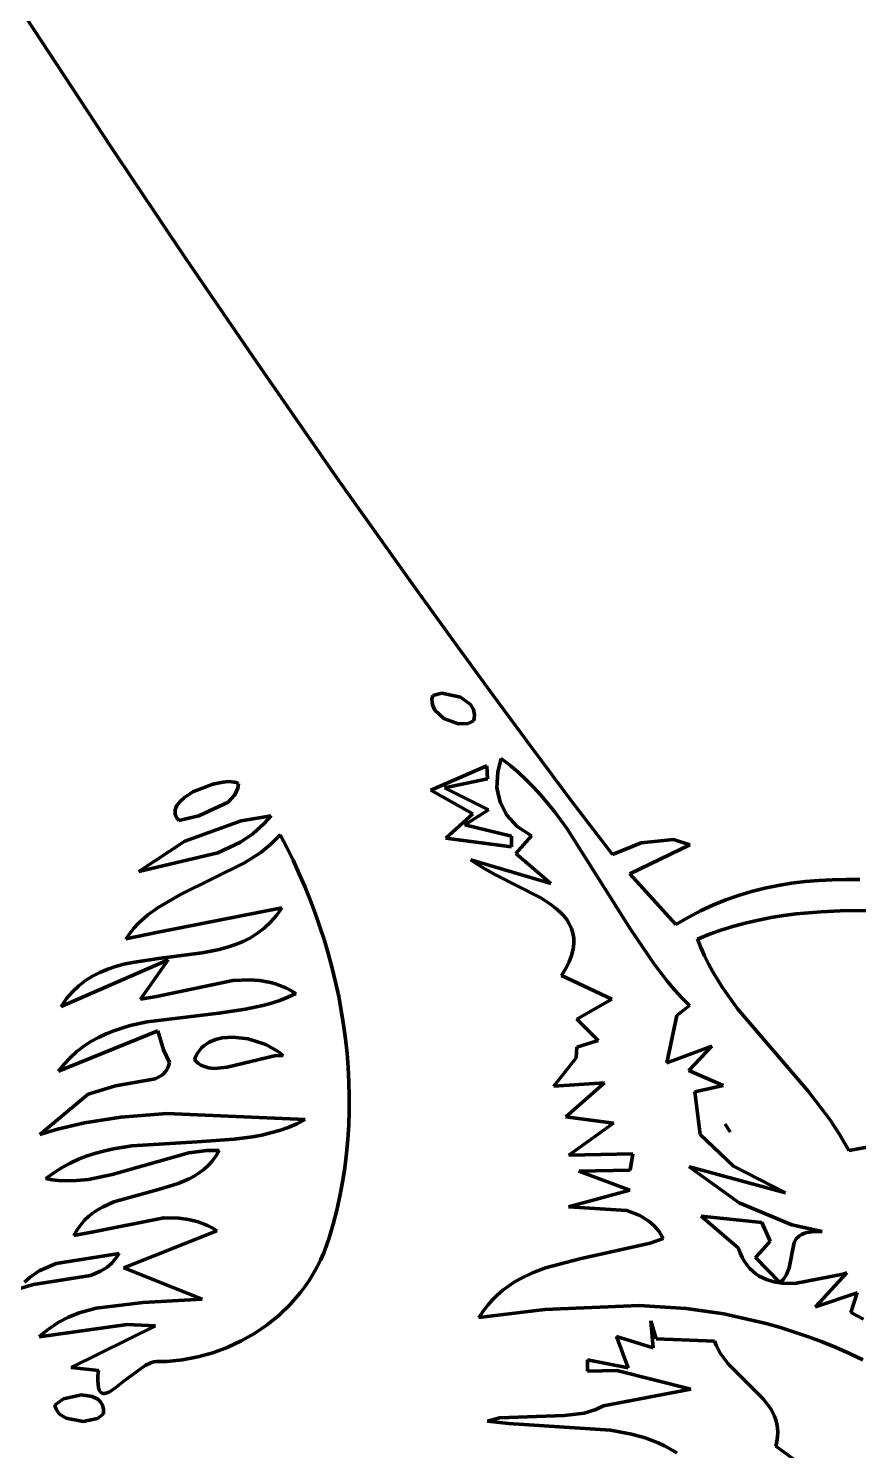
# Model space of a CAD drawing. Header units: millimetres. Extents: x 0 to 9.3, y 0 to 12.
# Drawn here: x 3.944 to 4.694, y 6.063 to 7.349 of the extents above; entities that cross this region are included whole.
import ezdxf

# ---------------------------------------------------------------- set-up
doc = ezdxf.new("R2010")
doc.units = ezdxf.units.MM
doc.layers.add('color#000000ff', color=7, linetype='CONTINUOUS', lineweight=100)
doc.layers.add('color#ffffffff', color=7, linetype='CONTINUOUS', lineweight=100)

msp = doc.modelspace()

# ---------------------------------------------------------------- linework, layer by layer
at = {"layer": 'color#000000ff'}
for p, q in [((3.9191, 7.3927), (4.0184, 7.2415)), ((4.0184, 7.2415), (4.0856, 7.1414)), ((4.0856, 7.1414), (4.1536, 7.0418)), ((4.1536, 7.0418), (4.2225, 6.9428)), ((4.2225, 6.9428), (4.2923, 6.8445)), ((4.2923, 6.8445), (4.3276, 6.7956)), ((4.3276, 6.7956), (4.3632, 6.7469)), ((4.3092, 6.746), (4.3084, 6.7425)), ((4.3084, 6.7425), (4.309, 6.7375)), ((4.309, 6.7375), (4.3112, 6.7327)), ((4.3174, 6.748), (4.3092, 6.746)), ((4.3343, 6.7443), (4.3174, 6.748)), ((4.3432, 6.7377), (4.3343, 6.7443)), ((4.3459, 6.7333), (4.3432, 6.7377)), ((4.3632, 6.7469), (4.399, 6.6984)), ((4.3112, 6.7327), (4.3193, 6.725)), ((4.3193, 6.725), (4.3322, 6.7202)), ((4.3469, 6.7284), (4.3459, 6.7333)), ((4.3459, 6.7229), (4.3465, 6.7248)), ((4.3465, 6.7248), (4.3469, 6.7284)), ((4.3322, 6.7202), (4.3412, 6.7207)), ((4.3412, 6.7207), (4.3459, 6.7229)), ((4.399, 6.6984), (4.4351, 6.6501)), ((4.3711, 6.6891), (4.368, 6.677)), ((4.3789, 6.683), (4.3711, 6.6891)), ((4.3582, 6.6824), (4.3074, 6.6603)), ((4.3587, 6.6705), (4.3582, 6.6824)), ((4.368, 6.677), (4.3672, 6.6626)), ((4.3863, 6.6766), (4.3789, 6.683)), ((4.3935, 6.6699), (4.3863, 6.6766)), ((4.1102, 6.6659), (4.0922, 6.6587)), ((4.1192, 6.6677), (4.1102, 6.6659)), ((4.1247, 6.6681), (4.1192, 6.6677)), ((4.1296, 6.6677), (4.1247, 6.6681)), ((4.1317, 6.6672), (4.1296, 6.6677)), ((4.1302, 6.6561), (4.1328, 6.662)), ((4.1335, 6.6665), (4.1317, 6.6672)), ((4.1328, 6.662), (4.1335, 6.6665)), ((4.3074, 6.6603), (4.3455, 6.6388)), ((4.3199, 6.6625), (4.3587, 6.6705)), ((4.3597, 6.6425), (4.3199, 6.6625)), ((4.3672, 6.6626), (4.37, 6.6494)), ((4.4003, 6.663), (4.3935, 6.6699)), ((4.4069, 6.6558), (4.4003, 6.663)), ((4.0807, 6.6502), (4.0778, 6.6464)), ((4.0847, 6.6538), (4.0807, 6.6502)), ((4.0922, 6.6587), (4.0847, 6.6538)), ((4.0975, 6.6372), (4.1243, 6.6496)), ((4.1243, 6.6496), (4.1302, 6.6561)), ((4.37, 6.6494), (4.3761, 6.6376)), ((4.4193, 6.641), (4.4069, 6.6558)), ((4.4351, 6.6501), (4.4716, 6.6021)), ((4.0763, 6.6425), (4.0761, 6.6406)), ((4.0761, 6.6406), (4.0763, 6.6386)), ((4.0769, 6.6445), (4.0763, 6.6425)), ((4.0763, 6.6386), (4.0769, 6.6367)), ((4.0778, 6.6464), (4.0769, 6.6445)), ((4.0769, 6.6367), (4.078, 6.6348)), ((4.078, 6.6348), (4.0796, 6.6329)), ((4.0796, 6.6329), (4.0975, 6.6372)), ((4.1631, 6.6372), (4.136, 6.6327)), ((4.1568, 6.6301), (4.1631, 6.6372)), ((4.3455, 6.6388), (4.3211, 6.6168)), ((4.3381, 6.6289), (4.3597, 6.6425)), ((4.3761, 6.6376), (4.3856, 6.6274)), ((4.4308, 6.6255), (4.4193, 6.641)), ((4.136, 6.6327), (4.085, 6.6143)), ((4.1352, 6.6133), (4.1465, 6.6209)), ((4.1465, 6.6209), (4.1568, 6.6301)), ((4.3804, 6.6188), (4.3381, 6.6289)), ((4.3856, 6.6274), (4.3985, 6.6191)), ((4.4879, 6.5348), (4.4308, 6.6255)), ((4.085, 6.6143), (4.0433, 6.5868)), ((4.1147, 6.6036), (4.1352, 6.6133)), ((4.1627, 6.6116), (4.1536, 6.6041)), ((4.167, 6.6157), (4.1627, 6.6116)), ((4.1711, 6.62), (4.167, 6.6157)), ((4.1771, 6.6086), (4.1711, 6.62)), ((4.1828, 6.597), (4.1771, 6.6086)), ((4.3211, 6.6168), (4.3804, 6.6091)), ((4.3804, 6.6091), (4.3804, 6.6188)), ((4.3985, 6.6191), (4.3842, 6.6032)), ((4.4716, 6.6021), (4.4977, 6.6126)), ((4.5418, 6.611), (4.4874, 6.5847)), ((4.4977, 6.6126), (4.527, 6.6156)), ((4.527, 6.6156), (4.5418, 6.611)), ((4.0433, 6.5868), (4.1147, 6.6036)), ((4.1536, 6.6041), (4.139, 6.5945)), ((4.1882, 6.5852), (4.1828, 6.597)), ((4.4161, 6.5761), (4.3436, 6.5975)), ((4.3436, 6.5975), (4.3475, 6.5946)), ((4.3842, 6.6032), (4.4161, 6.5761)), ((4.139, 6.5945), (4.0809, 6.566)), ((4.1934, 6.5733), (4.1882, 6.5852)), ((4.3475, 6.5946), (4.3562, 6.5891)), ((4.3562, 6.5891), (4.3659, 6.5839)), ((4.3659, 6.5839), (4.407, 6.5629)), ((4.4874, 6.5847), (4.5291, 6.5388)), ((4.1983, 6.5613), (4.1934, 6.5733)), ((4.5976, 6.5687), (4.6095, 6.5717)), ((4.6095, 6.5717), (4.6215, 6.5742)), ((4.6215, 6.5742), (4.6337, 6.5762)), ((4.6337, 6.5762), (4.6459, 6.5777)), ((4.6459, 6.5777), (4.6582, 6.5788)), ((4.6582, 6.5788), (4.6705, 6.5794)), ((4.6705, 6.5794), (4.683, 6.5797)), ((4.683, 6.5797), (4.6954, 6.5795)), ((4.0809, 6.566), (4.0608, 6.5543)), ((4.2029, 6.5491), (4.1983, 6.5613)), ((4.407, 6.5629), (4.4161, 6.557)), ((4.4161, 6.557), (4.4202, 6.5538)), ((4.5626, 6.5564), (4.5741, 6.5611)), ((4.5741, 6.5611), (4.5858, 6.5652)), ((4.5858, 6.5652), (4.5976, 6.5687)), ((4.0515, 6.5475), (4.0429, 6.5398)), ((4.0608, 6.5543), (4.0515, 6.5475)), ((4.0607, 6.5319), (4.1727, 6.554)), ((4.1678, 6.547), (4.1625, 6.5409)), ((4.1727, 6.554), (4.1678, 6.547)), ((4.2072, 6.5368), (4.2029, 6.5491)), ((4.4202, 6.5538), (4.424, 6.5505)), ((4.424, 6.5505), (4.4274, 6.547)), ((4.4274, 6.547), (4.4303, 6.5433)), ((4.5291, 6.5388), (4.5401, 6.5453)), ((4.5401, 6.5453), (4.5512, 6.5512)), ((4.5512, 6.5512), (4.5626, 6.5564)), ((4.6152, 6.5451), (4.6039, 6.5429)), ((4.6265, 6.547), (4.6152, 6.5451)), ((4.6378, 6.5485), (4.6265, 6.547)), ((4.6605, 6.5505), (4.6378, 6.5485)), ((4.6834, 6.5516), (4.6605, 6.5505)), ((4.7294, 6.5512), (4.6834, 6.5516)), ((4.0315, 6.526), (4.0607, 6.5319)), ((4.0351, 6.5309), (4.0315, 6.526)), ((4.0389, 6.5355), (4.0351, 6.5309)), ((4.0429, 6.5398), (4.0389, 6.5355)), ((4.1508, 6.531), (4.1444, 6.527)), ((4.1568, 6.5356), (4.1508, 6.531)), ((4.1625, 6.5409), (4.1568, 6.5356)), ((4.2112, 6.5244), (4.2072, 6.5368)), ((4.4303, 6.5433), (4.4327, 6.5395)), ((4.4327, 6.5395), (4.4347, 6.5354)), ((4.4347, 6.5354), (4.436, 6.531)), ((4.436, 6.531), (4.4367, 6.5265)), ((4.5097, 6.5026), (4.4879, 6.5348)), ((4.5705, 6.534), (4.5595, 6.5301)), ((4.5816, 6.5374), (4.5705, 6.534)), ((4.5928, 6.5404), (4.5816, 6.5374)), ((4.6039, 6.5429), (4.5928, 6.5404)), ((4.1235, 6.5183), (4.1161, 6.5163)), ((4.1307, 6.5207), (4.1235, 6.5183)), ((4.1377, 6.5236), (4.1307, 6.5207)), ((4.1444, 6.527), (4.1377, 6.5236)), ((4.2149, 6.5119), (4.2112, 6.5244)), ((4.4368, 6.5216), (4.4361, 6.5165)), ((4.4367, 6.5265), (4.4368, 6.5216)), ((4.5595, 6.5301), (4.5485, 6.5257)), ((4.5485, 6.5257), (4.5516, 6.518)), ((4.5516, 6.518), (4.5549, 6.5105)), ((3.9731, 6.4649), (4.07, 6.5071)), ((4.061, 6.5083), (4.0375, 6.5047)), ((4.07, 6.5071), (4.045, 6.4715)), ((4.1007, 6.5133), (4.061, 6.5083)), ((4.1085, 6.5147), (4.1007, 6.5133)), ((4.1161, 6.5163), (4.1085, 6.5147)), ((4.2183, 6.4993), (4.2149, 6.5119)), ((4.4325, 6.5053), (4.4295, 6.4992)), ((4.4347, 6.511), (4.4325, 6.5053)), ((4.4361, 6.5165), (4.4347, 6.511)), ((4.5549, 6.5105), (4.5586, 6.5032)), ((4.0082, 6.4956), (4.0015, 6.4922)), ((4.0152, 6.4985), (4.0082, 6.4956)), ((4.0224, 6.501), (4.0152, 6.4985)), ((4.0299, 6.503), (4.0224, 6.501)), ((4.0375, 6.5047), (4.0299, 6.503)), ((4.2213, 6.4867), (4.2183, 6.4993)), ((4.4295, 6.4992), (4.4255, 6.4928)), ((4.4255, 6.4928), (4.471, 6.4713)), ((4.5216, 6.4873), (4.5097, 6.5026)), ((4.5586, 6.5032), (4.5624, 6.496)), ((4.5624, 6.496), (4.5709, 6.4822)), ((3.989, 6.4835), (3.9833, 6.4781)), ((3.9951, 6.4882), (3.989, 6.4835)), ((4.0015, 6.4922), (3.9951, 6.4882)), ((4.0593, 6.4737), (4.1284, 6.4883)), ((4.1284, 6.4883), (4.1431, 6.489)), ((4.1431, 6.489), (4.1527, 6.4883)), ((4.1527, 6.4883), (4.1623, 6.4866)), ((4.1623, 6.4866), (4.167, 6.4852)), ((4.167, 6.4852), (4.1716, 6.4836)), ((4.1716, 6.4836), (4.1762, 6.4816)), ((4.1762, 6.4816), (4.1808, 6.4792)), ((4.2241, 6.4739), (4.2213, 6.4867)), ((4.5279, 6.4799), (4.5216, 6.4873)), ((4.5345, 6.4727), (4.5279, 6.4799)), ((4.5709, 6.4822), (4.585, 6.4625)), ((3.978, 6.4719), (3.9731, 6.4649)), ((3.9833, 6.4781), (3.978, 6.4719)), ((4.045, 6.4715), (4.0593, 6.4737)), ((4.1633, 6.4679), (4.1556, 6.4657)), ((4.1708, 6.4703), (4.1633, 6.4679)), ((4.1781, 6.4732), (4.1708, 6.4703)), ((4.1853, 6.4764), (4.1781, 6.4732)), ((4.1808, 6.4792), (4.1853, 6.4764)), ((4.2265, 6.4611), (4.2241, 6.4739)), ((4.471, 6.4713), (4.4395, 6.4534)), ((4.5413, 6.4657), (4.5345, 6.4727)), ((4.1158, 6.4588), (4.051, 6.4508)), ((4.1399, 6.4623), (4.1158, 6.4588)), ((4.1556, 6.4657), (4.1399, 6.4623)), ((4.2286, 6.4483), (4.2265, 6.4611)), ((4.5209, 6.4139), (4.5298, 6.4565)), ((4.5298, 6.4565), (4.5413, 6.4657)), ((4.585, 6.4625), (4.6486, 6.3883)), ((3.9707, 6.4063), (4.0604, 6.4428)), ((4.0208, 6.4429), (4.0137, 6.4401)), ((4.0281, 6.4453), (4.0208, 6.4429)), ((4.0356, 6.4475), (4.0281, 6.4453)), ((4.051, 6.4508), (4.0356, 6.4475)), ((4.0604, 6.4428), (4.0656, 6.4255)), ((4.2303, 6.4354), (4.2286, 6.4483)), ((4.4395, 6.4534), (4.4587, 6.4339)), ((3.9936, 6.4289), (3.9874, 6.4241)), ((4.0001, 6.4331), (3.9936, 6.4289)), ((4.0068, 6.4368), (4.0001, 6.4331)), ((4.0137, 6.4401), (4.0068, 6.4368)), ((4.1, 6.4273), (4.1022, 6.4293)), ((4.1022, 6.4293), (4.1071, 6.4325)), ((4.1071, 6.4325), (4.1126, 6.4348)), ((4.1126, 6.4348), (4.1187, 6.4363)), ((4.1187, 6.4363), (4.1285, 6.437)), ((4.1285, 6.437), (4.1421, 6.4355)), ((4.1421, 6.4355), (4.1583, 6.4304)), ((4.1583, 6.4304), (4.1694, 6.4242)), ((4.2317, 6.4224), (4.2303, 6.4354)), ((4.4587, 6.4339), (4.4394, 6.4279)), ((4.5615, 6.4289), (4.5209, 6.4139)), ((4.5409, 6.4068), (4.5615, 6.4289)), ((3.9816, 6.4188), (3.976, 6.4129)), ((3.9874, 6.4241), (3.9816, 6.4188)), ((4.0656, 6.4255), (4.0711, 6.4141)), ((4.0938, 6.4168), (4.0949, 6.4199)), ((4.0955, 6.4149), (4.0938, 6.4168)), ((4.0949, 6.4199), (4.0964, 6.4226)), ((4.0964, 6.4226), (4.0981, 6.4251)), ((4.0981, 6.4251), (4.1, 6.4273)), ((4.1661, 6.4203), (4.1233, 6.4099)), ((4.174, 6.4206), (4.1661, 6.4203)), ((4.1694, 6.4242), (4.174, 6.4206)), ((4.2327, 6.4095), (4.2317, 6.4224)), ((4.439, 6.4183), (4.4187, 6.3927)), ((4.4394, 6.4279), (4.439, 6.4183)), ((3.976, 6.4129), (3.9707, 6.4063)), ((4.0645, 6.4027), (4.058, 6.3995)), ((4.0682, 6.4065), (4.0645, 6.4027)), ((4.07, 6.4099), (4.0682, 6.4065)), ((4.0711, 6.4141), (4.07, 6.4099)), ((4.0974, 6.4132), (4.0955, 6.4149)), ((4.0995, 6.4118), (4.0974, 6.4132)), ((4.1017, 6.4107), (4.0995, 6.4118)), ((4.1065, 6.4093), (4.1017, 6.4107)), ((4.1117, 6.4088), (4.1065, 6.4093)), ((4.1233, 6.4099), (4.1117, 6.4088)), ((4.2334, 6.3965), (4.2327, 6.4095)), ((4.5719, 6.3935), (4.5409, 6.4068)), ((4.0224, 6.3931), (3.9976, 6.3855)), ((4.058, 6.3995), (4.0224, 6.3931)), ((4.2337, 6.3835), (4.2334, 6.3965)), ((4.4187, 6.3927), (4.4645, 6.3958)), ((4.4645, 6.3958), (4.4295, 6.3649)), ((4.5462, 6.3876), (4.5719, 6.3935)), ((3.9976, 6.3855), (3.9537, 6.3492)), ((4.2337, 6.3706), (4.2337, 6.3835)), ((4.5511, 6.349), (4.5462, 6.3876)), ((4.6486, 6.3883), (4.6684, 6.3625)), ((3.9943, 6.3596), (4.0272, 6.3648)), ((4.0272, 6.3648), (4.0687, 6.368)), ((4.0687, 6.368), (4.1938, 6.3625)), ((4.2332, 6.3576), (4.2337, 6.3706)), ((4.4295, 6.3649), (4.4727, 6.3593)), ((3.9537, 6.3492), (3.9699, 6.3539)), ((3.9699, 6.3539), (3.9943, 6.3596)), ((4.1705, 6.3528), (4.1625, 6.3505)), ((4.1784, 6.3555), (4.1705, 6.3528)), ((4.1862, 6.3587), (4.1784, 6.3555)), ((4.1938, 6.3625), (4.1862, 6.3587)), ((4.2324, 6.3447), (4.2332, 6.3576)), ((4.4727, 6.3593), (4.4324, 6.3305)), ((4.5735, 6.3584), (4.5782, 6.3514)), ((4.5782, 6.3514), (4.5735, 6.3584)), ((4.6684, 6.3625), (4.6774, 6.3489)), ((4.037, 6.3388), (4.0206, 6.3362)), ((4.096, 6.3425), (4.037, 6.3388)), ((4.1297, 6.3448), (4.096, 6.3425)), ((4.1463, 6.347), (4.1297, 6.3448)), ((4.1545, 6.3486), (4.1463, 6.347)), ((4.1625, 6.3505), (4.1545, 6.3486)), ((4.2312, 6.3318), (4.2324, 6.3447)), ((4.5813, 6.3204), (4.5511, 6.349)), ((4.6774, 6.3489), (4.6854, 6.3347)), ((4.6854, 6.3347), (4.7039, 6.338)), ((3.9889, 6.3267), (3.9813, 6.3232)), ((3.9967, 6.3297), (3.9889, 6.3267)), ((4.0045, 6.3323), (3.9967, 6.3297)), ((4.0125, 6.3344), (4.0045, 6.3323)), ((4.0206, 6.3362), (4.0125, 6.3344)), ((4.0193, 6.313), (4.0885, 6.3325)), ((4.0885, 6.3325), (4.1049, 6.3345)), ((4.1049, 6.3345), (4.1161, 6.3346)), ((4.1097, 6.3251), (4.1061, 6.3211)), ((4.1131, 6.3296), (4.1097, 6.3251)), ((4.1161, 6.3346), (4.1131, 6.3296)), ((4.2296, 6.3189), (4.2312, 6.3318)), ((4.4324, 6.3305), (4.49, 6.3315)), ((4.49, 6.3315), (4.4876, 6.3169)), ((3.9665, 6.3145), (3.9594, 6.3092)), ((3.9739, 6.3191), (3.9665, 6.3145)), ((3.9813, 6.3232), (3.9739, 6.3191)), ((3.9979, 6.3085), (4.0193, 6.313)), ((4.0979, 6.3143), (4.0935, 6.3115)), ((4.1021, 6.3175), (4.0979, 6.3143)), ((4.1061, 6.3211), (4.1021, 6.3175)), ((4.2276, 6.3061), (4.2296, 6.3189)), ((4.4876, 6.3169), (4.4412, 6.3158)), ((4.4412, 6.3158), (4.4875, 6.2987)), ((4.5864, 6.2872), (4.541, 6.3199)), ((4.541, 6.3199), (4.5458, 6.3186)), ((4.5458, 6.3186), (4.6092, 6.3014)), ((4.6282, 6.2962), (4.5813, 6.3204)), ((3.9594, 6.3092), (3.965, 6.3082)), ((3.965, 6.3082), (3.9706, 6.3076)), ((3.9706, 6.3076), (3.9761, 6.3072)), ((3.9761, 6.3072), (3.9871, 6.3074)), ((3.9871, 6.3074), (3.9979, 6.3085)), ((4.0633, 6.2998), (4.0208, 6.2881)), ((4.079, 6.3047), (4.0633, 6.2998)), ((4.0888, 6.3089), (4.079, 6.3047)), ((4.0935, 6.3115), (4.0888, 6.3089)), ((4.2252, 6.2934), (4.2276, 6.3061)), ((4.6092, 6.3014), (4.6282, 6.2962)), ((4.0208, 6.2881), (4.0111, 6.2838)), ((4.2224, 6.2807), (4.2252, 6.2934)), ((4.4875, 6.2987), (4.4318, 6.2836)), ((4.6339, 6.2674), (4.5864, 6.2872)), ((3.9981, 6.2752), (3.9943, 6.2715)), ((4.0022, 6.2784), (3.9981, 6.2752)), ((4.0066, 6.2813), (4.0022, 6.2784)), ((4.0111, 6.2838), (4.0066, 6.2813)), ((4.2192, 6.2681), (4.2224, 6.2807)), ((4.4318, 6.2836), (4.4847, 6.2804)), ((4.4847, 6.2804), (4.4966, 6.2759)), ((4.4966, 6.2759), (4.5046, 6.2708)), ((4.5854, 6.2466), (4.552, 6.2751)), ((4.552, 6.2751), (4.6067, 6.2695)), ((3.9876, 6.2629), (3.9847, 6.2578)), ((3.9847, 6.2578), (4.0025, 6.2612)), ((3.9908, 6.2674), (3.9876, 6.2629)), ((3.9943, 6.2715), (3.9908, 6.2674)), ((4.0025, 6.2612), (4.066, 6.2737)), ((4.1138, 6.2621), (4.0297, 6.2286)), ((4.066, 6.2737), (4.0794, 6.2735)), ((4.0794, 6.2735), (4.0882, 6.2723)), ((4.0882, 6.2723), (4.0969, 6.2701)), ((4.0969, 6.2701), (4.1055, 6.2667)), ((4.1055, 6.2667), (4.1097, 6.2646)), ((4.1097, 6.2646), (4.1138, 6.2621)), ((4.2155, 6.2556), (4.2192, 6.2681)), ((4.5046, 6.2708), (4.5095, 6.2665)), ((4.5095, 6.2665), (4.5138, 6.2613)), ((4.5138, 6.2613), (4.5176, 6.2551)), ((4.6067, 6.2695), (4.6143, 6.2526)), ((4.6613, 6.2613), (4.6339, 6.2674)), ((4.6474, 6.2604), (4.6503, 6.2609)), ((4.6503, 6.2609), (4.6535, 6.2613)), ((4.6535, 6.2613), (4.6572, 6.2614)), ((4.6572, 6.2614), (4.6613, 6.2613)), ((4.2106, 6.2421), (4.2132, 6.2488)), ((4.2132, 6.2488), (4.2155, 6.2556)), ((4.5057, 6.2509), (4.4423, 6.2366)), ((4.5176, 6.2551), (4.5057, 6.2509)), ((4.6143, 6.2526), (4.608, 6.2453)), ((4.6314, 6.2286), (4.6359, 6.2515)), ((4.6359, 6.2515), (4.6379, 6.2548)), ((4.6379, 6.2548), (4.6408, 6.2575)), ((4.6408, 6.2575), (4.6427, 6.2587)), ((4.6427, 6.2587), (4.6449, 6.2596)), ((4.6449, 6.2596), (4.6474, 6.2604)), ((4.0255, 6.2414), (3.9685, 6.2323)), ((4.0193, 6.2331), (4.0236, 6.2384)), ((4.0236, 6.2384), (4.0255, 6.2414)), ((4.2046, 6.2293), (4.2077, 6.2356)), ((4.2077, 6.2356), (4.2106, 6.2421)), ((4.4423, 6.2366), (4.4112, 6.2284)), ((4.5871, 6.2421), (4.5854, 6.2466)), ((4.589, 6.238), (4.5871, 6.2421)), ((4.5911, 6.2343), (4.589, 6.238)), ((4.608, 6.2453), (4.601, 6.2379)), ((4.601, 6.2379), (4.6232, 6.2154)), ((3.9532, 6.2259), (3.9451, 6.2202)), ((3.9685, 6.2323), (3.9532, 6.2259)), ((3.9997, 6.2217), (4.0088, 6.2255)), ((4.0088, 6.2255), (4.0143, 6.2289)), ((4.0143, 6.2289), (4.0193, 6.2331)), ((4.0297, 6.2286), (4.1006, 6.2001)), ((4.1974, 6.2172), (4.2011, 6.2231)), ((4.2011, 6.2231), (4.2046, 6.2293)), ((4.3995, 6.224), (4.3882, 6.2186)), ((4.4112, 6.2284), (4.3995, 6.224)), ((4.5934, 6.231), (4.5911, 6.2343)), ((4.5959, 6.228), (4.5934, 6.231)), ((4.5986, 6.2254), (4.5959, 6.228)), ((4.6015, 6.2231), (4.5986, 6.2254)), ((4.6045, 6.221), (4.6015, 6.2231)), ((4.6267, 6.2187), (4.6291, 6.2224)), ((4.6291, 6.2224), (4.6314, 6.2286)), ((4.6801, 6.2228), (4.6367, 6.2144)), ((4.6553, 6.1932), (4.6838, 6.2239)), ((4.6838, 6.2239), (4.6801, 6.2228)), ((3.9356, 6.2099), (3.9482, 6.2134)), ((3.9451, 6.2202), (3.9401, 6.2155)), ((3.9482, 6.2134), (3.9997, 6.2217)), ((4.1893, 6.2059), (4.1935, 6.2114)), ((4.1935, 6.2114), (4.1974, 6.2172)), ((4.3776, 6.2121), (4.3726, 6.2083)), ((4.3828, 6.2155), (4.3776, 6.2121)), ((4.3882, 6.2186), (4.3828, 6.2155)), ((4.6109, 6.2179), (4.6045, 6.221)), ((4.6178, 6.2158), (4.6109, 6.2179)), ((4.6251, 6.2146), (4.6178, 6.2158)), ((4.6232, 6.2154), (4.6267, 6.2187)), ((4.6367, 6.2144), (4.6251, 6.2146)), ((4.0473, 6.1971), (4.0047, 6.192)), ((4.1006, 6.2001), (4.0473, 6.1971)), ((4.1802, 6.1954), (4.1893, 6.2059)), ((4.3632, 6.1997), (4.3589, 6.1948)), ((4.3678, 6.2042), (4.3632, 6.1997)), ((4.3726, 6.2083), (4.3678, 6.2042)), ((4.6931, 6.2058), (4.6553, 6.1932)), ((4.6872, 6.1882), (4.6931, 6.2058)), ((3.9798, 6.1839), (3.9705, 6.1791)), ((3.9895, 6.1878), (3.9798, 6.1839)), ((4.0047, 6.192), (3.9895, 6.1878)), ((4.1595, 6.1771), (4.1703, 6.1858)), ((4.1703, 6.1858), (4.1802, 6.1954)), ((4.3509, 6.1837), (4.4104, 6.1908)), ((4.3548, 6.1895), (4.3509, 6.1837)), ((4.3589, 6.1948), (4.3548, 6.1895)), ((4.4104, 6.1908), (4.4959, 6.1945)), ((4.4959, 6.1945), (4.5385, 6.1918)), ((4.5385, 6.1918), (4.5724, 6.1869)), ((4.5724, 6.1869), (4.5976, 6.1813)), ((4.6986, 6.1822), (4.6872, 6.1882)), ((3.9533, 6.1662), (4.0329, 6.1774)), ((3.9617, 6.1732), (3.9574, 6.1699)), ((3.9705, 6.1791), (3.9617, 6.1732)), ((4.0585, 6.176), (3.9822, 6.1384)), ((4.0329, 6.1774), (4.0585, 6.176)), ((4.1481, 6.1692), (4.1595, 6.1771)), ((4.5112, 6.1644), (4.5065, 6.1805)), ((4.5065, 6.1805), (4.5085, 6.1562)), ((4.5976, 6.1813), (4.6107, 6.1781)), ((4.6107, 6.1781), (4.6236, 6.1745)), ((4.6236, 6.1745), (4.6364, 6.1705)), ((3.9574, 6.1699), (3.9533, 6.1662)), ((4.1233, 6.1566), (4.136, 6.1624)), ((4.136, 6.1624), (4.1481, 6.1692)), ((4.5085, 6.1562), (4.4755, 6.1666)), ((4.4755, 6.1666), (4.4858, 6.1382)), ((4.564, 6.1623), (4.5112, 6.1644)), ((4.5654, 6.1586), (4.564, 6.1623)), ((4.5692, 6.1515), (4.5654, 6.1586)), ((4.6364, 6.1705), (4.649, 6.1662)), ((4.649, 6.1662), (4.6615, 6.1615)), ((4.6615, 6.1615), (4.6739, 6.1565)), ((4.0687, 6.144), (4.0828, 6.1455)), ((4.0828, 6.1455), (4.0967, 6.1481)), ((4.0967, 6.1481), (4.1102, 6.1518)), ((4.1102, 6.1518), (4.1233, 6.1566)), ((4.4858, 6.1382), (4.449, 6.1453)), ((4.449, 6.1453), (4.4491, 6.1352)), ((4.5764, 6.1418), (4.5692, 6.1515)), ((4.6739, 6.1565), (4.686, 6.1512)), ((4.686, 6.1512), (4.6981, 6.1455)), ((3.9822, 6.1384), (4.0068, 6.1358)), ((4.0068, 6.1358), (4.0064, 6.1308)), ((4.0302, 6.1263), (4.049, 6.1403)), ((4.049, 6.1403), (4.0542, 6.1428)), ((4.0542, 6.1428), (4.0568, 6.1435)), ((4.0568, 6.1435), (4.0592, 6.1438)), ((4.0592, 6.1438), (4.0615, 6.1438)), ((4.0615, 6.1438), (4.0687, 6.144)), ((4.4491, 6.1352), (4.4757, 6.1356)), ((4.4757, 6.1356), (4.5426, 6.1189)), ((4.6081, 6.1101), (4.5764, 6.1418)), ((4.0064, 6.1308), (4.0063, 6.1265)), ((4.0063, 6.1265), (4.0065, 6.123)), ((4.0065, 6.123), (4.0069, 6.1202)), ((4.0069, 6.1202), (4.0076, 6.1181)), ((4.0183, 6.1173), (4.0227, 6.1203)), ((4.0227, 6.1203), (4.0302, 6.1263)), ((3.9751, 6.11), (3.9676, 6.1048)), ((3.9915, 6.1137), (3.9751, 6.11)), ((4.0013, 6.1123), (3.9915, 6.1137)), ((4.0062, 6.1098), (4.0013, 6.1123)), ((4.0087, 6.1075), (4.0062, 6.1098)), ((4.0076, 6.1181), (4.0085, 6.1165)), ((4.0085, 6.1165), (4.0097, 6.1155)), ((4.0105, 6.1044), (4.0087, 6.1075)), ((4.0097, 6.1155), (4.011, 6.115)), ((4.011, 6.115), (4.0126, 6.115)), ((4.0126, 6.115), (4.0143, 6.1154)), ((4.0143, 6.1154), (4.0162, 6.1162)), ((4.0162, 6.1162), (4.0183, 6.1173)), ((4.5426, 6.1189), (4.4636, 6.1038)), ((4.6149, 6.101), (4.6081, 6.1101)), ((3.9676, 6.1048), (3.9678, 6.1032)), ((3.9678, 6.1032), (3.9688, 6.1001)), ((3.9688, 6.1001), (3.9717, 6.0963)), ((3.9717, 6.0963), (3.9776, 6.0925)), ((4.0061, 6.0924), (4.0115, 6.0964)), ((4.0115, 6.1008), (4.0105, 6.1044)), ((4.0115, 6.0964), (4.0115, 6.1008)), ((4.4282, 6.0949), (4.3695, 6.0929)), ((4.4462, 6.0972), (4.4282, 6.0949)), ((4.4567, 6.1005), (4.4462, 6.0972)), ((4.4636, 6.1038), (4.4567, 6.1005)), ((4.6183, 6.0945), (4.6149, 6.101)), ((4.6195, 6.0911), (4.6183, 6.0945)), ((3.9776, 6.0925), (3.9931, 6.0896)), ((3.9931, 6.0896), (4.0061, 6.0924)), ((4.3695, 6.0929), (4.3588, 6.0898)), ((4.3588, 6.0898), (4.3777, 6.0877)), ((4.3777, 6.0877), (4.4699, 6.0819)), ((4.4699, 6.0819), (4.4889, 6.0783)), ((4.6205, 6.0875), (4.6195, 6.0911)), ((4.6211, 6.0838), (4.6205, 6.0875)), ((4.6213, 6.0799), (4.6211, 6.0838)), ((4.4889, 6.0783), (4.5012, 6.0748)), ((4.5012, 6.0748), (4.513, 6.0703)), ((4.513, 6.0703), (4.5187, 6.0675)), ((4.6194, 6.0672), (4.6205, 6.0716)), ((4.6205, 6.0716), (4.6211, 6.0758)), ((4.6211, 6.0758), (4.6213, 6.0799)), ((4.5187, 6.0675), (4.5243, 6.0645)), ((4.5243, 6.0645), (4.5298, 6.0612)), ((4.6696, 6.0309), (4.6194, 6.0672))]:
    msp.add_line(p, q, dxfattribs=at)
at = {"layer": 'color#ffffffff'}
for p, q in [((4.0184, 7.2415), (3.9191, 7.3927)), ((4.0856, 7.1414), (4.0184, 7.2415)), ((4.1536, 7.0418), (4.0856, 7.1414)), ((4.2225, 6.9428), (4.1536, 7.0418)), ((4.2923, 6.8445), (4.2225, 6.9428)), ((4.3276, 6.7956), (4.2923, 6.8445)), ((4.3632, 6.7469), (4.3276, 6.7956)), ((4.3084, 6.7425), (4.3092, 6.746)), ((4.309, 6.7375), (4.3084, 6.7425)), ((4.3112, 6.7327), (4.309, 6.7375)), ((4.3092, 6.746), (4.3174, 6.748)), ((4.3174, 6.748), (4.3343, 6.7443)), ((4.3343, 6.7443), (4.3432, 6.7377)), ((4.3432, 6.7377), (4.3459, 6.7333)), ((4.399, 6.6984), (4.3632, 6.7469)), ((4.3193, 6.725), (4.3112, 6.7327)), ((4.3322, 6.7202), (4.3193, 6.725)), ((4.3459, 6.7333), (4.3469, 6.7284)), ((4.3465, 6.7248), (4.3459, 6.7229)), ((4.3469, 6.7284), (4.3465, 6.7248)), ((4.3412, 6.7207), (4.3322, 6.7202)), ((4.3459, 6.7229), (4.3412, 6.7207)), ((4.4351, 6.6501), (4.399, 6.6984)), ((4.368, 6.677), (4.3711, 6.6891)), ((4.3711, 6.6891), (4.3789, 6.683)), ((4.3074, 6.6603), (4.3582, 6.6824)), ((4.3582, 6.6824), (4.3587, 6.6705)), ((4.3672, 6.6626), (4.368, 6.677)), ((4.3789, 6.683), (4.3863, 6.6766)), ((4.3863, 6.6766), (4.3935, 6.6699)), ((4.0922, 6.6587), (4.1102, 6.6659)), ((4.1102, 6.6659), (4.1192, 6.6677)), ((4.1192, 6.6677), (4.1247, 6.6681)), ((4.1247, 6.6681), (4.1296, 6.6677)), ((4.1296, 6.6677), (4.1317, 6.6672)), ((4.1328, 6.662), (4.1302, 6.6561)), ((4.1317, 6.6672), (4.1335, 6.6665)), ((4.1335, 6.6665), (4.1328, 6.662)), ((4.3455, 6.6388), (4.3074, 6.6603)), ((4.3587, 6.6705), (4.3199, 6.6625)), ((4.3199, 6.6625), (4.3597, 6.6425)), ((4.37, 6.6494), (4.3672, 6.6626)), ((4.3935, 6.6699), (4.4003, 6.663)), ((4.4003, 6.663), (4.4069, 6.6558)), ((4.0778, 6.6464), (4.0807, 6.6502)), ((4.0807, 6.6502), (4.0847, 6.6538)), ((4.0847, 6.6538), (4.0922, 6.6587)), ((4.1243, 6.6496), (4.0975, 6.6372)), ((4.1302, 6.6561), (4.1243, 6.6496)), ((4.3761, 6.6376), (4.37, 6.6494)), ((4.4069, 6.6558), (4.4193, 6.641)), ((4.4716, 6.6021), (4.4351, 6.6501)), ((4.0761, 6.6406), (4.0763, 6.6425)), ((4.0763, 6.6386), (4.0761, 6.6406)), ((4.0763, 6.6425), (4.0769, 6.6445)), ((4.0769, 6.6367), (4.0763, 6.6386)), ((4.0769, 6.6445), (4.0778, 6.6464)), ((4.078, 6.6348), (4.0769, 6.6367)), ((4.0796, 6.6329), (4.078, 6.6348)), ((4.0975, 6.6372), (4.0796, 6.6329)), ((4.136, 6.6327), (4.1631, 6.6372)), ((4.1631, 6.6372), (4.1568, 6.6301)), ((4.3211, 6.6168), (4.3455, 6.6388)), ((4.3597, 6.6425), (4.3381, 6.6289)), ((4.3856, 6.6274), (4.3761, 6.6376)), ((4.4193, 6.641), (4.4308, 6.6255)), ((4.085, 6.6143), (4.136, 6.6327)), ((4.1465, 6.6209), (4.1352, 6.6133)), ((4.1568, 6.6301), (4.1465, 6.6209)), ((4.3381, 6.6289), (4.3804, 6.6188)), ((4.3985, 6.6191), (4.3856, 6.6274)), ((4.4308, 6.6255), (4.4879, 6.5348)), ((4.0433, 6.5868), (4.085, 6.6143)), ((4.1352, 6.6133), (4.1147, 6.6036)), ((4.1536, 6.6041), (4.1627, 6.6116)), ((4.1627, 6.6116), (4.167, 6.6157)), ((4.167, 6.6157), (4.1711, 6.62)), ((4.1711, 6.62), (4.1771, 6.6086)), ((4.1771, 6.6086), (4.1828, 6.597)), ((4.3804, 6.6091), (4.3211, 6.6168)), ((4.3804, 6.6188), (4.3804, 6.6091)), ((4.3842, 6.6032), (4.3985, 6.6191)), ((4.4977, 6.6126), (4.4716, 6.6021)), ((4.4874, 6.5847), (4.5418, 6.611)), ((4.527, 6.6156), (4.4977, 6.6126)), ((4.5418, 6.611), (4.527, 6.6156)), ((4.1147, 6.6036), (4.0433, 6.5868)), ((4.139, 6.5945), (4.1536, 6.6041)), ((4.1828, 6.597), (4.1882, 6.5852)), ((4.3475, 6.5946), (4.3436, 6.5975)), ((4.3436, 6.5975), (4.4161, 6.5761)), ((4.4161, 6.5761), (4.3842, 6.6032)), ((4.0809, 6.566), (4.139, 6.5945)), ((4.1882, 6.5852), (4.1934, 6.5733)), ((4.3562, 6.5891), (4.3475, 6.5946)), ((4.3659, 6.5839), (4.3562, 6.5891)), ((4.407, 6.5629), (4.3659, 6.5839)), ((4.5291, 6.5388), (4.4874, 6.5847)), ((4.1934, 6.5733), (4.1983, 6.5613)), ((4.6095, 6.5717), (4.5976, 6.5687)), ((4.6215, 6.5742), (4.6095, 6.5717)), ((4.6337, 6.5762), (4.6215, 6.5742)), ((4.6459, 6.5777), (4.6337, 6.5762)), ((4.6582, 6.5788), (4.6459, 6.5777)), ((4.6705, 6.5794), (4.6582, 6.5788)), ((4.683, 6.5797), (4.6705, 6.5794)), ((4.6954, 6.5795), (4.683, 6.5797)), ((4.0608, 6.5543), (4.0809, 6.566)), ((4.1983, 6.5613), (4.2029, 6.5491)), ((4.4161, 6.557), (4.407, 6.5629)), ((4.4202, 6.5538), (4.4161, 6.557)), ((4.5741, 6.5611), (4.5626, 6.5564)), ((4.5858, 6.5652), (4.5741, 6.5611)), ((4.5976, 6.5687), (4.5858, 6.5652)), ((4.0429, 6.5398), (4.0515, 6.5475)), ((4.0515, 6.5475), (4.0608, 6.5543)), ((4.1727, 6.554), (4.0607, 6.5319)), ((4.1625, 6.5409), (4.1678, 6.547)), ((4.1678, 6.547), (4.1727, 6.554)), ((4.2029, 6.5491), (4.2072, 6.5368)), ((4.424, 6.5505), (4.4202, 6.5538)), ((4.4274, 6.547), (4.424, 6.5505)), ((4.4303, 6.5433), (4.4274, 6.547)), ((4.5401, 6.5453), (4.5291, 6.5388)), ((4.5512, 6.5512), (4.5401, 6.5453)), ((4.5626, 6.5564), (4.5512, 6.5512)), ((4.6039, 6.5429), (4.6152, 6.5451)), ((4.6152, 6.5451), (4.6265, 6.547)), ((4.6265, 6.547), (4.6378, 6.5485)), ((4.6378, 6.5485), (4.6605, 6.5505)), ((4.6605, 6.5505), (4.6834, 6.5516)), ((4.6834, 6.5516), (4.7294, 6.5512)), ((4.0607, 6.5319), (4.0315, 6.526)), ((4.0315, 6.526), (4.0351, 6.5309)), ((4.0351, 6.5309), (4.0389, 6.5355)), ((4.0389, 6.5355), (4.0429, 6.5398)), ((4.1444, 6.527), (4.1508, 6.531)), ((4.1508, 6.531), (4.1568, 6.5356)), ((4.1568, 6.5356), (4.1625, 6.5409)), ((4.2072, 6.5368), (4.2112, 6.5244)), ((4.4327, 6.5395), (4.4303, 6.5433)), ((4.4347, 6.5354), (4.4327, 6.5395)), ((4.436, 6.531), (4.4347, 6.5354)), ((4.4367, 6.5265), (4.436, 6.531)), ((4.4879, 6.5348), (4.5097, 6.5026)), ((4.5595, 6.5301), (4.5705, 6.534)), ((4.5705, 6.534), (4.5816, 6.5374)), ((4.5816, 6.5374), (4.5928, 6.5404)), ((4.5928, 6.5404), (4.6039, 6.5429)), ((4.1161, 6.5163), (4.1235, 6.5183)), ((4.1235, 6.5183), (4.1307, 6.5207)), ((4.1307, 6.5207), (4.1377, 6.5236)), ((4.1377, 6.5236), (4.1444, 6.527)), ((4.2112, 6.5244), (4.2149, 6.5119)), ((4.4361, 6.5165), (4.4368, 6.5216)), ((4.4368, 6.5216), (4.4367, 6.5265)), ((4.5485, 6.5257), (4.5595, 6.5301)), ((4.5516, 6.518), (4.5485, 6.5257)), ((4.5549, 6.5105), (4.5516, 6.518)), ((4.07, 6.5071), (3.9731, 6.4649)), ((4.0375, 6.5047), (4.061, 6.5083)), ((4.045, 6.4715), (4.07, 6.5071)), ((4.061, 6.5083), (4.1007, 6.5133)), ((4.1007, 6.5133), (4.1085, 6.5147)), ((4.1085, 6.5147), (4.1161, 6.5163)), ((4.2149, 6.5119), (4.2183, 6.4993)), ((4.4295, 6.4992), (4.4325, 6.5053)), ((4.4325, 6.5053), (4.4347, 6.511)), ((4.4347, 6.511), (4.4361, 6.5165)), ((4.5586, 6.5032), (4.5549, 6.5105)), ((4.0015, 6.4922), (4.0082, 6.4956)), ((4.0082, 6.4956), (4.0152, 6.4985)), ((4.0152, 6.4985), (4.0224, 6.501)), ((4.0224, 6.501), (4.0299, 6.503)), ((4.0299, 6.503), (4.0375, 6.5047)), ((4.2183, 6.4993), (4.2213, 6.4867)), ((4.4255, 6.4928), (4.4295, 6.4992)), ((4.471, 6.4713), (4.4255, 6.4928)), ((4.5097, 6.5026), (4.5216, 6.4873)), ((4.5624, 6.496), (4.5586, 6.5032)), ((4.5709, 6.4822), (4.5624, 6.496)), ((3.9833, 6.4781), (3.989, 6.4835)), ((3.989, 6.4835), (3.9951, 6.4882)), ((3.9951, 6.4882), (4.0015, 6.4922)), ((4.1284, 6.4883), (4.0593, 6.4737)), ((4.1431, 6.489), (4.1284, 6.4883)), ((4.1527, 6.4883), (4.1431, 6.489)), ((4.1623, 6.4866), (4.1527, 6.4883)), ((4.167, 6.4852), (4.1623, 6.4866)), ((4.1716, 6.4836), (4.167, 6.4852)), ((4.1762, 6.4816), (4.1716, 6.4836)), ((4.1808, 6.4792), (4.1762, 6.4816)), ((4.2213, 6.4867), (4.2241, 6.4739)), ((4.5216, 6.4873), (4.5279, 6.4799)), ((4.5279, 6.4799), (4.5345, 6.4727)), ((4.585, 6.4625), (4.5709, 6.4822)), ((3.9731, 6.4649), (3.978, 6.4719)), ((3.978, 6.4719), (3.9833, 6.4781)), ((4.0593, 6.4737), (4.045, 6.4715)), ((4.1556, 6.4657), (4.1633, 6.4679)), ((4.1633, 6.4679), (4.1708, 6.4703)), ((4.1708, 6.4703), (4.1781, 6.4732)), ((4.1781, 6.4732), (4.1853, 6.4764)), ((4.1853, 6.4764), (4.1808, 6.4792)), ((4.2241, 6.4739), (4.2265, 6.4611)), ((4.4395, 6.4534), (4.471, 6.4713)), ((4.5345, 6.4727), (4.5413, 6.4657)), ((4.051, 6.4508), (4.1158, 6.4588)), ((4.1158, 6.4588), (4.1399, 6.4623)), ((4.1399, 6.4623), (4.1556, 6.4657)), ((4.2265, 6.4611), (4.2286, 6.4483)), ((4.5298, 6.4565), (4.5209, 6.4139)), ((4.5413, 6.4657), (4.5298, 6.4565)), ((4.6486, 6.3883), (4.585, 6.4625)), ((4.0604, 6.4428), (3.9707, 6.4063)), ((4.0137, 6.4401), (4.0208, 6.4429)), ((4.0208, 6.4429), (4.0281, 6.4453)), ((4.0281, 6.4453), (4.0356, 6.4475)), ((4.0356, 6.4475), (4.051, 6.4508)), ((4.0656, 6.4255), (4.0604, 6.4428)), ((4.2286, 6.4483), (4.2303, 6.4354)), ((4.4587, 6.4339), (4.4395, 6.4534)), ((3.9874, 6.4241), (3.9936, 6.4289)), ((3.9936, 6.4289), (4.0001, 6.4331)), ((4.0001, 6.4331), (4.0068, 6.4368)), ((4.0068, 6.4368), (4.0137, 6.4401)), ((4.1022, 6.4293), (4.1, 6.4273)), ((4.1071, 6.4325), (4.1022, 6.4293)), ((4.1126, 6.4348), (4.1071, 6.4325)), ((4.1187, 6.4363), (4.1126, 6.4348)), ((4.1285, 6.437), (4.1187, 6.4363)), ((4.1421, 6.4355), (4.1285, 6.437)), ((4.1583, 6.4304), (4.1421, 6.4355)), ((4.1694, 6.4242), (4.1583, 6.4304)), ((4.2303, 6.4354), (4.2317, 6.4224)), ((4.4394, 6.4279), (4.4587, 6.4339)), ((4.5209, 6.4139), (4.5615, 6.4289)), ((4.5615, 6.4289), (4.5409, 6.4068)), ((3.976, 6.4129), (3.9816, 6.4188)), ((3.9816, 6.4188), (3.9874, 6.4241)), ((4.0711, 6.4141), (4.0656, 6.4255)), ((4.0949, 6.4199), (4.0938, 6.4168)), ((4.0938, 6.4168), (4.0955, 6.4149)), ((4.0964, 6.4226), (4.0949, 6.4199)), ((4.0981, 6.4251), (4.0964, 6.4226)), ((4.1, 6.4273), (4.0981, 6.4251)), ((4.1233, 6.4099), (4.1661, 6.4203)), ((4.1661, 6.4203), (4.174, 6.4206)), ((4.174, 6.4206), (4.1694, 6.4242)), ((4.2317, 6.4224), (4.2327, 6.4095)), ((4.4187, 6.3927), (4.439, 6.4183)), ((4.439, 6.4183), (4.4394, 6.4279)), ((3.9707, 6.4063), (3.976, 6.4129)), ((4.058, 6.3995), (4.0645, 6.4027)), ((4.0645, 6.4027), (4.0682, 6.4065)), ((4.0682, 6.4065), (4.07, 6.4099)), ((4.07, 6.4099), (4.0711, 6.4141)), ((4.0955, 6.4149), (4.0974, 6.4132)), ((4.0974, 6.4132), (4.0995, 6.4118)), ((4.0995, 6.4118), (4.1017, 6.4107)), ((4.1017, 6.4107), (4.1065, 6.4093)), ((4.1065, 6.4093), (4.1117, 6.4088)), ((4.1117, 6.4088), (4.1233, 6.4099)), ((4.2327, 6.4095), (4.2334, 6.3965)), ((4.5409, 6.4068), (4.5719, 6.3935)), ((3.9976, 6.3855), (4.0224, 6.3931)), ((4.0224, 6.3931), (4.058, 6.3995)), ((4.2334, 6.3965), (4.2337, 6.3835)), ((4.4645, 6.3958), (4.4187, 6.3927)), ((4.4295, 6.3649), (4.4645, 6.3958)), ((4.5719, 6.3935), (4.5462, 6.3876)), ((3.9537, 6.3492), (3.9976, 6.3855)), ((4.2337, 6.3835), (4.2337, 6.3706)), ((4.5462, 6.3876), (4.5511, 6.349)), ((4.6684, 6.3625), (4.6486, 6.3883)), ((4.0272, 6.3648), (3.9943, 6.3596)), ((4.0687, 6.368), (4.0272, 6.3648)), ((4.1938, 6.3625), (4.0687, 6.368)), ((4.2337, 6.3706), (4.2332, 6.3576)), ((4.4727, 6.3593), (4.4295, 6.3649)), ((3.9699, 6.3539), (3.9537, 6.3492)), ((3.9943, 6.3596), (3.9699, 6.3539)), ((4.1625, 6.3505), (4.1705, 6.3528)), ((4.1705, 6.3528), (4.1784, 6.3555)), ((4.1784, 6.3555), (4.1862, 6.3587)), ((4.1862, 6.3587), (4.1938, 6.3625)), ((4.2332, 6.3576), (4.2324, 6.3447)), ((4.4324, 6.3305), (4.4727, 6.3593)), ((4.5735, 6.3584), (4.5782, 6.3514)), ((4.5782, 6.3514), (4.5735, 6.3584)), ((4.6774, 6.3489), (4.6684, 6.3625)), ((4.0206, 6.3362), (4.037, 6.3388)), ((4.037, 6.3388), (4.096, 6.3425)), ((4.096, 6.3425), (4.1297, 6.3448)), ((4.1297, 6.3448), (4.1463, 6.347)), ((4.1463, 6.347), (4.1545, 6.3486)), ((4.1545, 6.3486), (4.1625, 6.3505)), ((4.2324, 6.3447), (4.2312, 6.3318)), ((4.5511, 6.349), (4.5813, 6.3204)), ((4.6854, 6.3347), (4.6774, 6.3489)), ((4.7039, 6.338), (4.6854, 6.3347)), ((3.9813, 6.3232), (3.9889, 6.3267)), ((3.9889, 6.3267), (3.9967, 6.3297)), ((3.9967, 6.3297), (4.0045, 6.3323)), ((4.0045, 6.3323), (4.0125, 6.3344)), ((4.0125, 6.3344), (4.0206, 6.3362)), ((4.0885, 6.3325), (4.0193, 6.313)), ((4.1049, 6.3345), (4.0885, 6.3325)), ((4.1161, 6.3346), (4.1049, 6.3345)), ((4.1061, 6.3211), (4.1097, 6.3251)), ((4.1097, 6.3251), (4.1131, 6.3296)), ((4.1131, 6.3296), (4.1161, 6.3346)), ((4.2312, 6.3318), (4.2296, 6.3189)), ((4.49, 6.3315), (4.4324, 6.3305)), ((4.4876, 6.3169), (4.49, 6.3315)), ((3.9594, 6.3092), (3.9665, 6.3145)), ((3.9665, 6.3145), (3.9739, 6.3191)), ((3.9739, 6.3191), (3.9813, 6.3232)), ((4.0193, 6.313), (3.9979, 6.3085)), ((4.0935, 6.3115), (4.0979, 6.3143)), ((4.0979, 6.3143), (4.1021, 6.3175)), ((4.1021, 6.3175), (4.1061, 6.3211)), ((4.2296, 6.3189), (4.2276, 6.3061)), ((4.4412, 6.3158), (4.4876, 6.3169)), ((4.4875, 6.2987), (4.4412, 6.3158)), ((4.5458, 6.3186), (4.541, 6.3199)), ((4.541, 6.3199), (4.5864, 6.2872)), ((4.6092, 6.3014), (4.5458, 6.3186)), ((4.5813, 6.3204), (4.6282, 6.2962)), ((3.965, 6.3082), (3.9594, 6.3092)), ((3.9706, 6.3076), (3.965, 6.3082)), ((3.9761, 6.3072), (3.9706, 6.3076)), ((3.9871, 6.3074), (3.9761, 6.3072)), ((3.9979, 6.3085), (3.9871, 6.3074)), ((4.0208, 6.2881), (4.0633, 6.2998)), ((4.0633, 6.2998), (4.079, 6.3047)), ((4.079, 6.3047), (4.0888, 6.3089)), ((4.0888, 6.3089), (4.0935, 6.3115)), ((4.2276, 6.3061), (4.2252, 6.2934)), ((4.6282, 6.2962), (4.6092, 6.3014)), ((4.0111, 6.2838), (4.0208, 6.2881)), ((4.2252, 6.2934), (4.2224, 6.2807)), ((4.4318, 6.2836), (4.4875, 6.2987)), ((4.5864, 6.2872), (4.6339, 6.2674)), ((3.9943, 6.2715), (3.9981, 6.2752)), ((3.9981, 6.2752), (4.0022, 6.2784)), ((4.0022, 6.2784), (4.0066, 6.2813)), ((4.0066, 6.2813), (4.0111, 6.2838)), ((4.2224, 6.2807), (4.2192, 6.2681)), ((4.4847, 6.2804), (4.4318, 6.2836)), ((4.4966, 6.2759), (4.4847, 6.2804)), ((4.5046, 6.2708), (4.4966, 6.2759)), ((4.6067, 6.2695), (4.552, 6.2751)), ((4.552, 6.2751), (4.5854, 6.2466)), ((3.9847, 6.2578), (3.9876, 6.2629)), ((4.0025, 6.2612), (3.9847, 6.2578)), ((3.9876, 6.2629), (3.9908, 6.2674)), ((3.9908, 6.2674), (3.9943, 6.2715)), ((4.066, 6.2737), (4.0025, 6.2612)), ((4.0297, 6.2286), (4.1138, 6.2621)), ((4.0794, 6.2735), (4.066, 6.2737)), ((4.0882, 6.2723), (4.0794, 6.2735)), ((4.0969, 6.2701), (4.0882, 6.2723)), ((4.1055, 6.2667), (4.0969, 6.2701)), ((4.1097, 6.2646), (4.1055, 6.2667)), ((4.1138, 6.2621), (4.1097, 6.2646)), ((4.2192, 6.2681), (4.2155, 6.2556)), ((4.5095, 6.2665), (4.5046, 6.2708)), ((4.5138, 6.2613), (4.5095, 6.2665)), ((4.5176, 6.2551), (4.5138, 6.2613)), ((4.6143, 6.2526), (4.6067, 6.2695)), ((4.6339, 6.2674), (4.6613, 6.2613)), ((4.6503, 6.2609), (4.6474, 6.2604)), ((4.6535, 6.2613), (4.6503, 6.2609)), ((4.6572, 6.2614), (4.6535, 6.2613)), ((4.6613, 6.2613), (4.6572, 6.2614)), ((4.2132, 6.2488), (4.2106, 6.2421)), ((4.2155, 6.2556), (4.2132, 6.2488)), ((4.4423, 6.2366), (4.5057, 6.2509)), ((4.5057, 6.2509), (4.5176, 6.2551)), ((4.608, 6.2453), (4.6143, 6.2526)), ((4.6359, 6.2515), (4.6314, 6.2286)), ((4.6379, 6.2548), (4.6359, 6.2515)), ((4.6408, 6.2575), (4.6379, 6.2548)), ((4.6427, 6.2587), (4.6408, 6.2575)), ((4.6449, 6.2596), (4.6427, 6.2587)), ((4.6474, 6.2604), (4.6449, 6.2596)), ((3.9685, 6.2323), (4.0255, 6.2414)), ((4.0236, 6.2384), (4.0193, 6.2331)), ((4.0255, 6.2414), (4.0236, 6.2384)), ((4.2077, 6.2356), (4.2046, 6.2293)), ((4.2106, 6.2421), (4.2077, 6.2356)), ((4.4112, 6.2284), (4.4423, 6.2366)), ((4.5854, 6.2466), (4.5871, 6.2421)), ((4.5871, 6.2421), (4.589, 6.238)), ((4.589, 6.238), (4.5911, 6.2343)), ((4.601, 6.2379), (4.608, 6.2453)), ((4.6232, 6.2154), (4.601, 6.2379)), ((3.9451, 6.2202), (3.9532, 6.2259)), ((3.9532, 6.2259), (3.9685, 6.2323)), ((4.0088, 6.2255), (3.9997, 6.2217)), ((4.0143, 6.2289), (4.0088, 6.2255)), ((4.0193, 6.2331), (4.0143, 6.2289)), ((4.1006, 6.2001), (4.0297, 6.2286)), ((4.2011, 6.2231), (4.1974, 6.2172)), ((4.2046, 6.2293), (4.2011, 6.2231)), ((4.3882, 6.2186), (4.3995, 6.224)), ((4.3995, 6.224), (4.4112, 6.2284)), ((4.5911, 6.2343), (4.5934, 6.231)), ((4.5934, 6.231), (4.5959, 6.228)), ((4.5959, 6.228), (4.5986, 6.2254)), ((4.5986, 6.2254), (4.6015, 6.2231)), ((4.6015, 6.2231), (4.6045, 6.221)), ((4.6291, 6.2224), (4.6267, 6.2187)), ((4.6314, 6.2286), (4.6291, 6.2224)), ((4.6367, 6.2144), (4.6801, 6.2228)), ((4.6838, 6.2239), (4.6553, 6.1932)), ((4.6801, 6.2228), (4.6838, 6.2239)), ((3.9482, 6.2134), (3.9356, 6.2099)), ((3.9401, 6.2155), (3.9451, 6.2202)), ((3.9997, 6.2217), (3.9482, 6.2134)), ((4.1935, 6.2114), (4.1893, 6.2059)), ((4.1974, 6.2172), (4.1935, 6.2114)), ((4.3726, 6.2083), (4.3776, 6.2121)), ((4.3776, 6.2121), (4.3828, 6.2155)), ((4.3828, 6.2155), (4.3882, 6.2186)), ((4.6045, 6.221), (4.6109, 6.2179)), ((4.6109, 6.2179), (4.6178, 6.2158)), ((4.6178, 6.2158), (4.6251, 6.2146)), ((4.6267, 6.2187), (4.6232, 6.2154)), ((4.6251, 6.2146), (4.6367, 6.2144)), ((4.0047, 6.192), (4.0473, 6.1971)), ((4.0473, 6.1971), (4.1006, 6.2001)), ((4.1893, 6.2059), (4.1802, 6.1954)), ((4.3589, 6.1948), (4.3632, 6.1997)), ((4.3632, 6.1997), (4.3678, 6.2042)), ((4.3678, 6.2042), (4.3726, 6.2083)), ((4.6553, 6.1932), (4.6931, 6.2058)), ((4.6931, 6.2058), (4.6872, 6.1882)), ((3.9705, 6.1791), (3.9798, 6.1839)), ((3.9798, 6.1839), (3.9895, 6.1878)), ((3.9895, 6.1878), (4.0047, 6.192)), ((4.1703, 6.1858), (4.1595, 6.1771)), ((4.1802, 6.1954), (4.1703, 6.1858)), ((4.4104, 6.1908), (4.3509, 6.1837)), ((4.3509, 6.1837), (4.3548, 6.1895)), ((4.3548, 6.1895), (4.3589, 6.1948)), ((4.4959, 6.1945), (4.4104, 6.1908)), ((4.5385, 6.1918), (4.4959, 6.1945)), ((4.5724, 6.1869), (4.5385, 6.1918)), ((4.5976, 6.1813), (4.5724, 6.1869)), ((4.6872, 6.1882), (4.6986, 6.1822)), ((4.0329, 6.1774), (3.9533, 6.1662)), ((3.9574, 6.1699), (3.9617, 6.1732)), ((3.9617, 6.1732), (3.9705, 6.1791)), ((3.9822, 6.1384), (4.0585, 6.176)), ((4.0585, 6.176), (4.0329, 6.1774)), ((4.1595, 6.1771), (4.1481, 6.1692)), ((4.5085, 6.1562), (4.5065, 6.1805)), ((4.5065, 6.1805), (4.5112, 6.1644)), ((4.6107, 6.1781), (4.5976, 6.1813)), ((4.6236, 6.1745), (4.6107, 6.1781)), ((4.6364, 6.1705), (4.6236, 6.1745)), ((3.9533, 6.1662), (3.9574, 6.1699)), ((4.136, 6.1624), (4.1233, 6.1566)), ((4.1481, 6.1692), (4.136, 6.1624)), ((4.4858, 6.1382), (4.4755, 6.1666)), ((4.4755, 6.1666), (4.5085, 6.1562)), ((4.5112, 6.1644), (4.564, 6.1623)), ((4.564, 6.1623), (4.5654, 6.1586)), ((4.5654, 6.1586), (4.5692, 6.1515)), ((4.649, 6.1662), (4.6364, 6.1705)), ((4.6615, 6.1615), (4.649, 6.1662)), ((4.6739, 6.1565), (4.6615, 6.1615)), ((4.0828, 6.1455), (4.0687, 6.144)), ((4.0967, 6.1481), (4.0828, 6.1455)), ((4.1102, 6.1518), (4.0967, 6.1481)), ((4.1233, 6.1566), (4.1102, 6.1518)), ((4.4491, 6.1352), (4.449, 6.1453)), ((4.449, 6.1453), (4.4858, 6.1382)), ((4.5692, 6.1515), (4.5764, 6.1418)), ((4.686, 6.1512), (4.6739, 6.1565)), ((4.6981, 6.1455), (4.686, 6.1512)), ((4.0068, 6.1358), (3.9822, 6.1384)), ((4.0064, 6.1308), (4.0068, 6.1358)), ((4.049, 6.1403), (4.0302, 6.1263)), ((4.0542, 6.1428), (4.049, 6.1403)), ((4.0568, 6.1435), (4.0542, 6.1428)), ((4.0592, 6.1438), (4.0568, 6.1435)), ((4.0615, 6.1438), (4.0592, 6.1438)), ((4.0687, 6.144), (4.0615, 6.1438)), ((4.4757, 6.1356), (4.4491, 6.1352)), ((4.5426, 6.1189), (4.4757, 6.1356)), ((4.5764, 6.1418), (4.6081, 6.1101)), ((4.0063, 6.1265), (4.0064, 6.1308)), ((4.0065, 6.123), (4.0063, 6.1265)), ((4.0069, 6.1202), (4.0065, 6.123)), ((4.0076, 6.1181), (4.0069, 6.1202)), ((4.0227, 6.1203), (4.0183, 6.1173)), ((4.0302, 6.1263), (4.0227, 6.1203)), ((3.9676, 6.1048), (3.9751, 6.11)), ((3.9751, 6.11), (3.9915, 6.1137)), ((3.9915, 6.1137), (4.0013, 6.1123)), ((4.0013, 6.1123), (4.0062, 6.1098)), ((4.0062, 6.1098), (4.0087, 6.1075)), ((4.0085, 6.1165), (4.0076, 6.1181)), ((4.0097, 6.1155), (4.0085, 6.1165)), ((4.0087, 6.1075), (4.0105, 6.1044)), ((4.011, 6.115), (4.0097, 6.1155)), ((4.0126, 6.115), (4.011, 6.115)), ((4.0143, 6.1154), (4.0126, 6.115)), ((4.0162, 6.1162), (4.0143, 6.1154)), ((4.0183, 6.1173), (4.0162, 6.1162)), ((4.4636, 6.1038), (4.5426, 6.1189)), ((4.6081, 6.1101), (4.6149, 6.101)), ((3.9678, 6.1032), (3.9676, 6.1048)), ((3.9688, 6.1001), (3.9678, 6.1032)), ((3.9717, 6.0963), (3.9688, 6.1001)), ((3.9776, 6.0925), (3.9717, 6.0963)), ((4.0115, 6.0964), (4.0061, 6.0924)), ((4.0105, 6.1044), (4.0115, 6.1008)), ((4.0115, 6.1008), (4.0115, 6.0964)), ((4.3695, 6.0929), (4.4282, 6.0949)), ((4.4282, 6.0949), (4.4462, 6.0972)), ((4.4462, 6.0972), (4.4567, 6.1005)), ((4.4567, 6.1005), (4.4636, 6.1038)), ((4.6149, 6.101), (4.6183, 6.0945)), ((4.6183, 6.0945), (4.6195, 6.0911)), ((3.9931, 6.0896), (3.9776, 6.0925)), ((4.0061, 6.0924), (3.9931, 6.0896)), ((4.3588, 6.0898), (4.3695, 6.0929)), ((4.3777, 6.0877), (4.3588, 6.0898)), ((4.4699, 6.0819), (4.3777, 6.0877)), ((4.4889, 6.0783), (4.4699, 6.0819)), ((4.6195, 6.0911), (4.6205, 6.0875)), ((4.6205, 6.0875), (4.6211, 6.0838)), ((4.6211, 6.0838), (4.6213, 6.0799)), ((4.5012, 6.0748), (4.4889, 6.0783)), ((4.513, 6.0703), (4.5012, 6.0748)), ((4.5187, 6.0675), (4.513, 6.0703)), ((4.6205, 6.0716), (4.6194, 6.0672)), ((4.6211, 6.0758), (4.6205, 6.0716)), ((4.6213, 6.0799), (4.6211, 6.0758)), ((4.5243, 6.0645), (4.5187, 6.0675)), ((4.5298, 6.0612), (4.5243, 6.0645)), ((4.6194, 6.0672), (4.6696, 6.0309))]:
    msp.add_line(p, q, dxfattribs=at)

doc.saveas('drawing.dxf')
